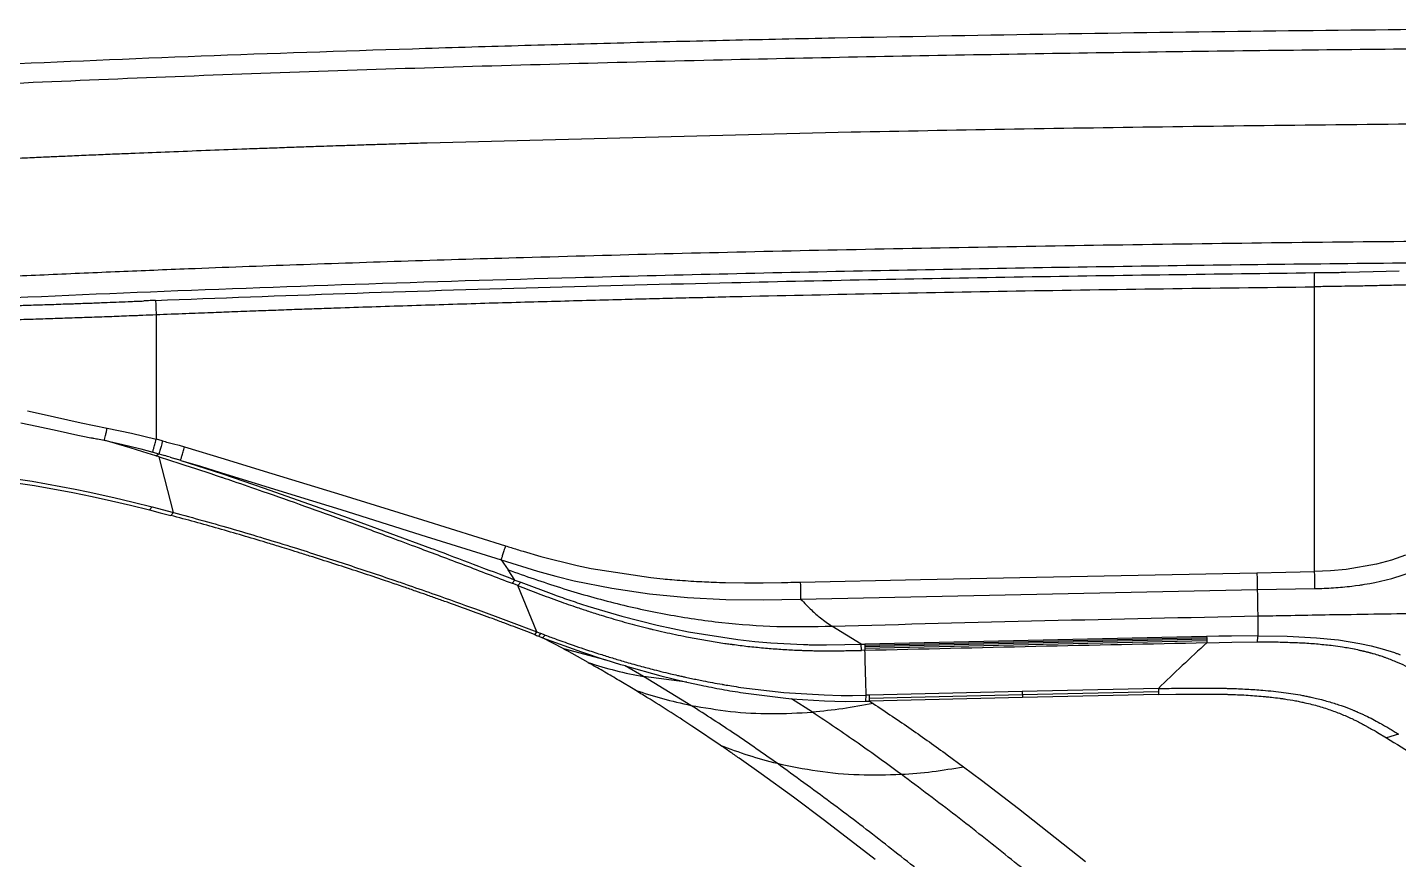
# Model space of a CAD drawing. Extents: x -51 to 27, y -13 to 136.
# Drawn here: x -34.66 to -20.89, y 75.35 to 83.7 of the extents above; entities that cross this region are included whole.
import ezdxf

# ---------------------------------------------------------------- set-up
doc = ezdxf.new("R2010")
doc.units = 0
doc.header["$MEASUREMENT"] = 0
doc.layers.add('GEOMETRY', color=2, linetype='Continuous', lineweight=25)

# ---------------------------------------------------------------- blocks, each defined once
blk = doc.blocks.new('2026 MONTERREY-BLOOM')
at = {"layer": 'GEOMETRY'}
for p, q in [((-18.964, -1.17), (-14.708, -1.062)), ((-10.056, -2.474), (-10.017, -2.474)), ((-9.74, -2.47), (-9.468, -2.464)), ((-9.468, -2.464), (-9.204, -2.457)), ((-10.054, -5.475), (-10.054, -2.616)), ((-21.683, -2.895), (-21.683, -4.146)), ((-23.042, -3.98), (-22.882, -4.015)), ((-22.975, -3.86), (-22.839, -3.891)), ((-22.839, -3.891), (-22.703, -3.922)), ((-22.703, -3.922), (-22.436, -3.98)), ((-22.436, -3.98), (-22.175, -4.034)), ((-22.882, -4.015), (-22.676, -4.06)), ((-22.676, -4.06), (-22.47, -4.104)), ((-22.175, -4.034), (-21.93, -4.086)), ((-21.93, -4.086), (-21.683, -4.146)), ((-21.944, -4.234), (-22.204, -4.157)), ((-22.204, -4.157), (-21.96, -4.213)), ((-21.96, -4.213), (-21.838, -4.243)), ((-21.816, -4.273), (-21.944, -4.234)), ((-21.838, -4.243), (-21.717, -4.275)), ((-21.619, -4.163), (-21.683, -4.146)), ((-21.508, -4.192), (-21.452, -4.207)), ((-21.452, -4.207), (-21.397, -4.223)), ((-21.397, -4.223), (-21.002, -4.342)), ((-21.686, -4.313), (-21.816, -4.273)), ((-21.717, -4.275), (-21.655, -4.293)), ((-21.686, -4.313), (-21.655, -4.293)), ((-21.653, -4.323), (-21.686, -4.313)), ((-21.647, -4.295), (-21.655, -4.293)), ((-21.51, -4.881), (-21.653, -4.323)), ((-21.653, -4.323), (-21.447, -4.389)), ((-21.647, -4.295), (-21.595, -4.31)), ((-21.569, -4.318), (-21.595, -4.31)), ((-21.542, -4.326), (-21.569, -4.318)), ((-21.542, -4.326), (-21.49, -4.342)), ((-21.437, -4.358), (-21.49, -4.342)), ((-21.437, -4.358), (-21.018, -4.494)), ((-21.437, -4.358), (-21.237, -4.418)), ((-21.002, -4.342), (-20.599, -4.465)), ((-23.3, -4.515), (-22.927, -4.567)), ((-21.237, -4.418), (-21.036, -4.48)), ((-21.036, -4.48), (-20.635, -4.603)), ((-21.018, -4.494), (-20.598, -4.637)), ((-20.599, -4.465), (-19.818, -4.704)), ((-23.297, -4.555), (-22.906, -4.61)), ((-22.927, -4.567), (-22.496, -4.646)), ((-22.906, -4.61), (-22.519, -4.68)), ((-22.496, -4.646), (-22.365, -4.673)), ((-22.365, -4.673), (-22.107, -4.731)), ((-20.635, -4.603), (-20.233, -4.728)), ((-20.598, -4.637), (-19.755, -4.934)), ((-22.519, -4.68), (-22.325, -4.72)), ((-22.325, -4.72), (-22.133, -4.763)), ((-22.133, -4.763), (-21.94, -4.809)), ((-22.107, -4.731), (-21.913, -4.777)), ((-21.94, -4.809), (-21.749, -4.856)), ((-21.913, -4.777), (-21.722, -4.825)), ((-20.233, -4.728), (-19.831, -4.853)), ((-19.818, -4.704), (-19.008, -4.956)), ((-21.749, -4.856), (-21.722, -4.825)), ((-21.749, -4.856), (-21.642, -4.884)), ((-21.722, -4.825), (-21.51, -4.881)), ((-21.642, -4.884), (-21.536, -4.912)), ((-21.536, -4.912), (-21.51, -4.881)), ((-19.831, -4.853), (-19.027, -5.104)), ((-19.755, -4.934), (-18.919, -5.242)), ((-19.008, -4.956), (-18.176, -5.216)), ((-19.027, -5.104), (-18.221, -5.358)), ((-18.221, -5.358), (-17.856, -5.471)), ((-18.221, -5.358), (-18.151, -5.457)), ((-18, -5.271), (-17.821, -5.323)), ((-17.821, -5.323), (-17.458, -5.414)), ((-9.283, -5.361), (-9.432, -5.401)), ((-9.141, -5.311), (-9.283, -5.361)), ((-18.082, -5.559), (-18.151, -5.457)), ((-17.856, -5.471), (-17.672, -5.521)), ((-17.458, -5.414), (-17.409, -5.425)), ((-17.409, -5.425), (-17.316, -5.444)), ((-17.316, -5.444), (-16.717, -5.535)), ((-12.846, -5.529), (-10.633, -5.486)), ((-10.633, -5.486), (-10.343, -5.48)), ((-10.343, -5.48), (-10.054, -5.475)), ((-9.895, -5.468), (-10.054, -5.475)), ((-9.737, -5.453), (-9.895, -5.468)), ((-9.432, -5.401), (-9.737, -5.453)), ((-9.28, -5.545), (-9.04, -5.468)), ((-18.111, -5.592), (-18.082, -5.559)), ((-18.053, -5.615), (-18.111, -5.592)), ((-18.082, -5.559), (-18.024, -5.581)), ((-18.024, -5.581), (-18.053, -5.615)), ((-17.863, -6.079), (-18.053, -5.615)), ((-18.024, -5.581), (-17.69, -5.706)), ((-17.672, -5.521), (-17.486, -5.567)), ((-17.486, -5.567), (-17.11, -5.642)), ((-17.11, -5.642), (-16.731, -5.697)), ((-15.967, -5.585), (-15.778, -5.587)), ((-15.778, -5.587), (-15.59, -5.587)), ((-15.59, -5.587), (-15.405, -5.584)), ((-15.217, -5.58), (-14.012, -5.553)), ((-14.012, -5.553), (-12.846, -5.529)), ((-9.681, -5.62), (-9.643, -5.615)), ((-9.643, -5.615), (-9.602, -5.61)), ((-9.553, -5.602), (-9.501, -5.594)), ((-9.501, -5.594), (-9.449, -5.584)), ((-9.449, -5.584), (-9.28, -5.545)), ((-16.731, -5.697), (-16.348, -5.734)), ((-16.348, -5.734), (-15.965, -5.754)), ((-15.965, -5.754), (-15.591, -5.757)), ((-15.591, -5.757), (-15.214, -5.751)), ((-15.214, -5.751), (-10.63, -5.656)), ((-10.63, -5.656), (-10.051, -5.645)), ((-18.478, -5.85), (-18.146, -5.972)), ((-17.349, -5.822), (-17.01, -5.923)), ((-18.146, -5.972), (-17.863, -6.079)), ((-17.01, -5.923), (-16.655, -6.013)), ((-16.655, -6.013), (-16.34, -6.079)), ((-14.606, -6.204), (-14.9, -6.022)), ((-10.625, -5.92), (-10.625, -6.119)), ((-17.863, -6.079), (-17.822, -6.095)), ((-17.843, -6.123), (-17.822, -6.095)), ((-17.843, -6.123), (-17.804, -6.138)), ((-17.779, -6.112), (-17.822, -6.095)), ((-17.779, -6.112), (-17.804, -6.138)), ((-17.592, -6.251), (-17.804, -6.138)), ((-17.804, -6.138), (-17.413, -6.281)), ((-16.34, -6.079), (-15.844, -6.157)), ((-15.844, -6.157), (-15.675, -6.175)), ((-15.675, -6.175), (-15.512, -6.19)), ((-15.512, -6.19), (-15.185, -6.207)), ((-11.138, -6.126), (-14.57, -6.203)), ((-11.137, -6.139), (-14.569, -6.215)), ((-11.137, -6.153), (-14.569, -6.23)), ((-11.137, -6.169), (-14.569, -6.246)), ((-11.017, -6.124), (-11.138, -6.127)), ((-11.138, -6.126), (-11.137, -6.139)), ((-11.137, -6.139), (-11.137, -6.153)), ((-11.137, -6.153), (-11.137, -6.169)), ((-11.137, -6.169), (-11.136, -6.187)), ((-11.136, -6.188), (-11.013, -6.185)), ((-10.888, -6.122), (-11.017, -6.124)), ((-11.013, -6.185), (-10.885, -6.183)), ((-10.625, -6.119), (-10.888, -6.122)), ((-10.885, -6.183), (-10.632, -6.18)), ((-10.625, -6.119), (-10.329, -6.123)), ((-10.329, -6.123), (-10.037, -6.138)), ((-10.037, -6.138), (-9.853, -6.156)), ((-9.853, -6.156), (-9.813, -6.161)), ((-9.813, -6.161), (-9.601, -6.195)), ((-17.593, -6.251), (-17.562, -6.268)), ((-17.175, -6.36), (-17.592, -6.251)), ((-17.346, -6.388), (-17.562, -6.268)), ((-17.413, -6.281), (-17.175, -6.36)), ((-14.955, -6.21), (-14.771, -6.208)), ((-14.771, -6.208), (-14.606, -6.204)), ((-14.606, -6.204), (-14.57, -6.203)), ((-14.604, -6.265), (-14.606, -6.204)), ((-14.568, -6.264), (-14.604, -6.265)), ((-14.57, -6.203), (-14.569, -6.215)), ((-14.569, -6.215), (-14.569, -6.23)), ((-14.569, -6.23), (-14.569, -6.246)), ((-14.569, -6.246), (-14.568, -6.264)), ((-9.601, -6.195), (-9.485, -6.22)), ((-9.485, -6.22), (-9.376, -6.249)), ((-9.376, -6.249), (-9.254, -6.287)), ((-17.346, -6.388), (-17.329, -6.398)), ((-17.018, -6.409), (-17.175, -6.361)), ((-16.976, -6.422), (-17.018, -6.409)), ((-16.976, -6.422), (-16.618, -6.521)), ((-16.79, -6.529), (-16.976, -6.422)), ((-16.878, -6.663), (-17.036, -6.568)), ((-16.315, -6.817), (-16.79, -6.529)), ((-16.355, -6.585), (-16.79, -6.529)), ((-16.618, -6.521), (-16.355, -6.585)), ((-16.355, -6.585), (-16.213, -6.615)), ((-15.814, -6.637), (-15.383, -6.688)), ((-15.792, -6.692), (-15.39, -6.743)), ((-15.39, -6.743), (-15.306, -6.751)), ((-15.383, -6.688), (-14.979, -6.713)), ((-14.979, -6.713), (-14.808, -6.717)), ((-14.808, -6.717), (-14.692, -6.717)), ((-14.692, -6.717), (-14.555, -6.715)), ((-14.559, -6.776), (-14.555, -6.715)), ((-14.523, -6.714), (-14.555, -6.715)), ((-12.989, -6.678), (-14.523, -6.714)), ((-14.522, -6.747), (-14.523, -6.714)), ((-12.988, -6.712), (-14.522, -6.748)), ((-12.988, -6.739), (-14.521, -6.775)), ((-11.623, -6.648), (-12.989, -6.678)), ((-12.989, -6.678), (-12.989, -6.699)), ((-12.989, -6.699), (-12.988, -6.712)), ((-11.622, -6.682), (-12.988, -6.712)), ((-11.622, -6.709), (-12.988, -6.739)), ((-12.988, -6.712), (-12.988, -6.739)), ((-11.622, -6.709), (-11.448, -6.706)), ((-15.096, -6.886), (-15.306, -6.751)), ((-15.306, -6.751), (-14.974, -6.772)), ((-14.974, -6.772), (-14.767, -6.777)), ((-14.767, -6.777), (-14.559, -6.776)), ((-14.559, -6.776), (-14.553, -6.776)), ((-14.553, -6.776), (-14.521, -6.775)), ((-14.521, -6.775), (-14.522, -6.747)), ((-14.521, -6.775), (-14.486, -6.798)), ((-16.02, -7.217), (-16.278, -7.044)), ((-9.424, -7.088), (-9.332, -7.144)), ((-9.211, -7.105), (-9.332, -7.144)), ((-15.61, -7.504), (-15.831, -7.348)), ((-13.742, -7.314), (-13.579, -7.433)), ((-15.285, -7.74), (-15.61, -7.504)), ((-13.579, -7.433), (-13.398, -7.568)), ((-13.398, -7.568), (-13.028, -7.851)), ((-14.975, -7.972), (-15.285, -7.74)), ((-14.464, -8.366), (-14.975, -7.972)), ((-13.028, -7.851), (-12.355, -8.385))]:
    blk.add_line(p, q, dxfattribs=at)
for points, knots in [([(-15.929, -0.14), (-15.752, -0.136), (-15.399, -0.128), (-15.046, -0.121), (-14.869, -0.117)], [0, 0, 0, 0, 0.500016, 1, 1, 1, 1]), ([(-14.869, -0.117), (-14.173, -0.104), (-12.781, -0.077), (-11.389, -0.058), (-10.693, -0.049)], [0, 0, 0, 0, 0.500006, 1, 1, 1, 1]), ([(-10.693, -0.049), (-10.026, -0.042), (-8.691, -0.026), (-7.356, -0.018), (-6.689, -0.013)], [0, 0, 0, 0, 0.499932, 1, 1, 1, 1]), ([(-25.244, -0.679), (-24.752, -0.653), (-23.756, -0.6), (-22.251, -0.534), (-20.723, -0.474), (-19.182, -0.422), (-17.636, -0.377), (-16.122, -0.339), (-14.647, -0.307), (-13.22, -0.281), (-11.817, -0.259), (-10.445, -0.241), (-9.233, -0.228), (-8.178, -0.219), (-7.278, -0.212), (-6.406, -0.207), (-5.565, -0.203), (-4.757, -0.2), (-3.985, -0.198), (-3.27, -0.196), (-2.613, -0.195), (-2.012, -0.195), (-1.451, -0.195), (-0.929, -0.195), (-0.45, -0.195), (-0.145, -0.195), (0, -0.195)], [0, 0, 0, 0, 0.058612, 0.118404, 0.179052, 0.240227, 0.301598, 0.362835, 0.420154, 0.476783, 0.532447, 0.586869, 0.639771, 0.676475, 0.71216, 0.746728, 0.780075, 0.812102, 0.842706, 0.871788, 0.897022, 0.920814, 0.943085, 0.963759, 0.982756, 1, 1, 1, 1]), ([(-23.332, -0.387), (-22.632, -0.356), (-21.225, -0.295), (-19.818, -0.249), (-19.111, -0.226)], [0, 0, 0, 0, 0.497582, 1, 1, 1, 1]), ([(-19.111, -0.226), (-18.757, -0.215), (-18.05, -0.193), (-17.343, -0.175), (-16.99, -0.166)], [0, 0, 0, 0, 0.500038, 1, 1, 1, 1]), ([(-16.99, -0.166), (-16.813, -0.161), (-16.459, -0.152), (-16.106, -0.144), (-15.929, -0.14)], [0, 0, 0, 0, 0.500019, 1, 1, 1, 1]), ([(-14.708, -1.062), (-14.195, -1.052), (-13.152, -1.032), (-11.565, -1.008), (-9.931, -0.988), (-8.25, -0.972), (-7.114, -0.964), (-6.539, -0.961)], [0, 0, 0, 0, 0.188637, 0.382954, 0.582952, 0.788634, 1, 1, 1, 1]), ([(-23.201, -1.33), (-23.125, -1.327), (-22.989, -1.321), (-22.803, -1.312), (-22.631, -1.305), (-22.455, -1.297), (-22.265, -1.289), (-22.077, -1.281), (-21.839, -1.272), (-21.543, -1.26), (-21.187, -1.246), (-20.876, -1.234), (-20.621, -1.225), (-20.421, -1.218), (-20.225, -1.211), (-20.015, -1.204), (-19.814, -1.197), (-19.618, -1.191), (-19.477, -1.186), (-19.362, -1.183), (-19.262, -1.179), (-19.127, -1.175), (-19.023, -1.172), (-18.964, -1.17)], [0, 0, 0, 0, 0.053401, 0.096519, 0.131649, 0.175317, 0.221393, 0.265946, 0.308793, 0.389572, 0.475822, 0.560908, 0.609448, 0.656647, 0.702506, 0.748394, 0.80497, 0.844996, 0.887383, 0.904337, 0.926523, 0.958411, 1, 1, 1, 1]), ([(-17.997, -2.321), (-17.526, -2.308), (-16.569, -2.282), (-15.112, -2.249), (-13.611, -2.219), (-12.064, -2.194), (-10.472, -2.172), (-8.836, -2.155), (-7.73, -2.147), (-7.169, -2.142)], [0, 0, 0, 0, 0.130457, 0.265044, 0.403764, 0.546619, 0.693609, 0.844735, 1, 1, 1, 1]), ([(-36.643, -38.985), (-36.643, -38.748), (-36.643, -38.251), (-36.643, -37.496), (-36.643, -36.717), (-36.642, -35.938), (-36.641, -35.155), (-36.639, -34.37), (-36.634, -33.124), (-36.625, -31.427), (-36.601, -28.728), (-36.556, -25.487), (-36.48, -22.003), (-36.384, -18.826), (-36.269, -15.952), (-36.147, -13.557), (-36.022, -11.643), (-35.908, -10.209), (-35.804, -9.111), (-35.717, -8.347), (-35.671, -7.917), (-35.598, -7.493), (-35.491, -7.08), (-35.34, -6.644), (-35.136, -6.19), (-34.87, -5.728), (-34.56, -5.294), (-34.209, -4.894), (-33.819, -4.53), (-33.396, -4.207), (-32.942, -3.927), (-32.492, -3.708), (-32.054, -3.541), (-31.634, -3.42), (-31.199, -3.331), (-30.75, -3.28), (-30.3, -3.229), (-29.656, -3.161), (-28.817, -3.082), (-27.505, -2.975), (-25.921, -2.869), (-23.953, -2.762), (-21.876, -2.668), (-19.679, -2.587), (-17.251, -2.514), (-14.59, -2.452), (-11.706, -2.403), (-8.819, -2.37), (-5.936, -2.35), (-3.055, -2.342), (-0.598, -2.339), (1.446, -2.34), (3.092, -2.342), (4.754, -2.346), (6.416, -2.353), (8.055, -2.365), (10.408, -2.386), (13.481, -2.429), (16.974, -2.505), (20.148, -2.601), (23.011, -2.715), (25.395, -2.836), (27.307, -2.961), (28.741, -3.074), (29.84, -3.178), (30.606, -3.264), (31.038, -3.31), (31.463, -3.38), (31.877, -3.486), (32.314, -3.634), (32.769, -3.836), (33.232, -4.099), (33.668, -4.406), (34.07, -4.756), (34.436, -5.143), (34.762, -5.565), (35.044, -6.017), (35.279, -6.492), (35.464, -6.985), (35.602, -7.491), (35.683, -8.01), (35.739, -8.534), (35.815, -9.23), (35.897, -10.097), (36.005, -11.408), (36.112, -12.993), (36.24, -15.339), (36.362, -18.173), (36.465, -21.457), (36.54, -24.706), (36.591, -27.93), (36.621, -30.803), (36.636, -33.323), (36.641, -34.922), (36.642, -35.963), (36.643, -36.444), (36.643, -36.924), (36.643, -37.402), (36.643, -37.896), (36.643, -38.424), (36.643, -38.792), (36.643, -38.985)], [0, 0, 0, 0, 0.005138, 0.010771, 0.016381, 0.022015, 0.027673, 0.03335, 0.039042, 0.054682, 0.070145, 0.097582, 0.124946, 0.145709, 0.16651, 0.187309, 0.197707, 0.208103, 0.218498, 0.221609, 0.224784, 0.227857, 0.230942, 0.234019, 0.237865, 0.24171, 0.245555, 0.249401, 0.253246, 0.257092, 0.260938, 0.264783, 0.267936, 0.271088, 0.274241, 0.277546, 0.280882, 0.284062, 0.291597, 0.299143, 0.312612, 0.326021, 0.341866, 0.357701, 0.373696, 0.394533, 0.415407, 0.436247, 0.457116, 0.477921, 0.498728, 0.51038, 0.52225, 0.534405, 0.54642, 0.558287, 0.569942, 0.597446, 0.624936, 0.645697, 0.666299, 0.687058, 0.697455, 0.707849, 0.718242, 0.721382, 0.724571, 0.72765, 0.730727, 0.733804, 0.737651, 0.741498, 0.745344, 0.74919, 0.753036, 0.756881, 0.760725, 0.76457, 0.768352, 0.772136, 0.775907, 0.779727, 0.783559, 0.79109, 0.798621, 0.812071, 0.825537, 0.849567, 0.873561, 0.896782, 0.920041, 0.943476, 0.95907, 0.97468, 0.978164, 0.981639, 0.985104, 0.988563, 0.992016, 0.995816, 1, 1, 1, 1]), ([(-25.584, -2.636), (-25.356, -2.623), (-24.889, -2.596), (-24.181, -2.559), (-23.469, -2.524), (-22.758, -2.492), (-22.058, -2.462), (-21.228, -2.428), (-20.262, -2.392), (-19.141, -2.355), (-18.382, -2.332), (-17.997, -2.321)], [0, 0, 0, 0, 0.09032, 0.184596, 0.279971, 0.371928, 0.465811, 0.556999, 0.700051, 0.847718, 1, 1, 1, 1]), ([(-21.689, -2.753), (-21.055, -2.729), (-19.775, -2.68), (-17.847, -2.621), (-15.578, -2.564), (-12.98, -2.512), (-11.031, -2.487), (-10.056, -2.474)], [0, 0, 0, 0, 0.163678, 0.330149, 0.497302, 0.74864, 1, 1, 1, 1]), ([(-10.054, -2.616), (-10.054, -2.598), (-10.055, -2.562), (-10.055, -2.516), (-10.055, -2.483), (-10.056, -2.477), (-10.056, -2.474)], [0, 0, 0, 0, 0.25, 0.5, 0.75, 1, 1, 1, 1]), ([(-10.017, -2.474), (-9.994, -2.474), (-9.954, -2.473), (-9.909, -2.473), (-9.886, -2.472), (-9.878, -2.472), (-9.876, -2.472), (-9.869, -2.472), (-9.847, -2.472), (-9.803, -2.471), (-9.763, -2.47), (-9.74, -2.47)], [0, 0, 0, 0, 0.249997, 0.428032, 0.491953, 0.5, 0.507348, 0.521526, 0.57037, 0.750003, 1, 1, 1, 1]), ([(-8.883, -2.59), (-8.92, -2.591), (-8.987, -2.593), (-9.08, -2.596), (-9.168, -2.599), (-9.257, -2.601), (-9.354, -2.603), (-9.472, -2.606), (-9.604, -2.609), (-9.75, -2.611), (-9.898, -2.614), (-9.999, -2.615), (-10.054, -2.616)], [0, 0, 0, 0, 0.101827, 0.185212, 0.250154, 0.334094, 0.417421, 0.500136, 0.635101, 0.750069, 0.864552, 1, 1, 1, 1]), ([(-21.683, -2.895), (-21.584, -2.891), (-21.401, -2.884), (-21.147, -2.874), (-20.913, -2.865), (-20.695, -2.857), (-20.477, -2.849), (-20.274, -2.841), (-20.072, -2.834), (-19.703, -2.822), (-19.155, -2.804), (-18.435, -2.781), (-17.717, -2.761), (-17.151, -2.746), (-16.736, -2.735), (-16.464, -2.728), (-16.183, -2.722), (-15.99, -2.717), (-15.887, -2.714)], [0, 0, 0, 0, 0.051588, 0.094856, 0.131116, 0.17279, 0.207563, 0.244124, 0.27816, 0.311859, 0.435066, 0.561642, 0.684963, 0.806163, 0.85467, 0.89974, 0.946901, 1, 1, 1, 1]), ([(-15.887, -2.714), (-15.421, -2.704), (-14.476, -2.683), (-13.038, -2.657), (-11.559, -2.634), (-10.56, -2.622), (-10.054, -2.616)], [0, 0, 0, 0, 0.239613, 0.486149, 0.73961, 1, 1, 1, 1]), ([(-23.068, -2.803), (-23.046, -2.803), (-23.003, -2.801), (-22.96, -2.8), (-22.939, -2.799)], [0, 0, 0, 0, 0.5001311, 1, 1, 1, 1]), ([(-22.57, -2.787), (-22.554, -2.787), (-22.523, -2.786), (-22.492, -2.785), (-22.477, -2.784)], [0, 0, 0, 0, 0.500062, 1, 1, 1, 1]), ([(-22.175, -2.773), (-22.135, -2.771), (-22.055, -2.768), (-21.975, -2.765), (-21.935, -2.763)], [0, 0, 0, 0, 0.5, 1, 1, 1, 1]), ([(-21.935, -2.763), (-21.914, -2.762), (-21.871, -2.761), (-21.828, -2.759), (-21.807, -2.758)], [0, 0, 0, 0, 0.500001, 1, 1, 1, 1]), ([(-21.743, -2.755), (-21.754, -2.756), (-21.775, -2.757), (-21.796, -2.758), (-21.807, -2.758)], [0, 0, 0, 0, 0.500482, 1, 1, 1, 1]), ([(-21.689, -2.753), (-21.698, -2.754), (-21.716, -2.754), (-21.734, -2.755), (-21.743, -2.755)], [0, 0, 0, 0, 0.483923, 1, 1, 1, 1]), ([(-21.689, -2.753), (-21.689, -2.756), (-21.689, -2.762), (-21.687, -2.795), (-21.686, -2.841), (-21.684, -2.877), (-21.683, -2.895)], [0, 0, 0, 0, 0.250008, 0.499999, 0.750009, 1, 1, 1, 1]), ([(-23.061, -2.944), (-23.029, -2.943), (-22.965, -2.941), (-22.9, -2.939), (-22.868, -2.938)], [0, 0, 0, 0, 0.499795, 1, 1, 1, 1]), ([(-22.868, -2.938), (-22.803, -2.936), (-22.673, -2.932), (-22.542, -2.927), (-22.476, -2.925)], [0, 0, 0, 0, 0.50003, 1, 1, 1, 1]), ([(-22.476, -2.925), (-22.41, -2.923), (-22.278, -2.918), (-22.145, -2.913), (-22.079, -2.911)], [0, 0, 0, 0, 0.50025, 1, 1, 1, 1]), ([(-22.079, -2.911), (-22.013, -2.908), (-21.939, -2.905), (-21.852, -2.902), (-21.787, -2.899), (-21.728, -2.897), (-21.683, -2.895)], [0, 0, 0, 0, 0.499999, 0.556782, 0.659897, 1, 1, 1, 1]), ([(-22.47, -4.104), (-22.426, -4.113), (-22.382, -4.122), (-22.337, -4.131), (-22.335, -4.131), (-22.33, -4.132), (-22.308, -4.136), (-22.265, -4.145), (-22.226, -4.152), (-22.204, -4.157)], [0, 0, 0, 0, 0.499994, 0.500483, 0.504797, 0.51719, 0.564701, 0.749998, 1, 1, 1, 1]), ([(-22.204, -4.157), (-22.202, -4.151), (-22.198, -4.139), (-22.191, -4.109), (-22.183, -4.073), (-22.178, -4.047), (-22.175, -4.034)], [0, 0, 0, 0, 0.250001, 0.499999, 0.750005, 1, 1, 1, 1]), ([(-21.717, -4.275), (-21.717, -4.272), (-21.715, -4.266), (-21.708, -4.24), (-21.7, -4.207), (-21.691, -4.174), (-21.686, -4.156), (-21.683, -4.146)], [0, 0, 0, 0, 0.196076, 0.427918, 0.695383, 0.843196, 1, 1, 1, 1]), ([(-21.619, -4.163), (-21.622, -4.173), (-21.627, -4.192), (-21.636, -4.226), (-21.645, -4.259), (-21.652, -4.284), (-21.654, -4.29), (-21.655, -4.293)], [0, 0, 0, 0, 0.1562619, 0.3036912, 0.5708186, 0.8029703, 1, 1, 1, 1]), ([(-21.619, -4.163), (-21.601, -4.168), (-21.564, -4.178), (-21.526, -4.188), (-21.508, -4.192)], [0, 0, 0, 0, 0.4999997, 1, 1, 1, 1]), ([(-21.437, -4.358), (-21.437, -4.355), (-21.435, -4.349), (-21.425, -4.317), (-21.412, -4.274), (-21.402, -4.24), (-21.397, -4.223)], [0, 0, 0, 0, 0.250439, 0.500512, 0.750312, 1, 1, 1, 1]), ([(-21.447, -4.389), (-21.307, -4.434), (-21.164, -4.481), (-20.986, -4.541), (-20.847, -4.588), (-20.434, -4.73), (-20.056, -4.866), (-19.779, -4.966)], [0, 0, 0, 0, 0.2500028, 0.2573836, 0.320461, 0.5000072, 1, 1, 1, 1]), ([(-21.056, -5.043), (-21.136, -5.021), (-21.295, -4.976), (-21.456, -4.933), (-21.536, -4.912)], [0, 0, 0, 0, 0.500153, 1, 1, 1, 1]), ([(-21.51, -4.881), (-21.307, -4.936), (-20.901, -5.048), (-20.498, -5.172), (-20.297, -5.234)], [0, 0, 0, 0, 0.500183, 1, 1, 1, 1]), ([(-20.581, -5.183), (-20.66, -5.159), (-20.818, -5.112), (-20.976, -5.066), (-21.056, -5.043)], [0, 0, 0, 0, 0.4980328, 1, 1, 1, 1]), ([(-19.779, -4.966), (-19.705, -4.992), (-19.554, -5.048), (-19.312, -5.137), (-19.069, -5.228), (-18.824, -5.32), (-18.589, -5.409), (-18.35, -5.5), (-18.191, -5.562), (-18.111, -5.592)], [0, 0, 0, 0, 0.132113, 0.272444, 0.434354, 0.570476, 0.713718, 0.857146, 1, 1, 1, 1]), ([(-20.347, -5.254), (-20.378, -5.245), (-20.456, -5.221), (-20.534, -5.197), (-20.581, -5.183)], [0, 0, 0, 0, 0.3959989, 1, 1, 1, 1]), ([(-18.176, -5.216), (-18.182, -5.232), (-18.192, -5.266), (-18.206, -5.309), (-18.217, -5.344), (-18.22, -5.354), (-18.221, -5.358)], [0, 0, 0, 0, 0.249996, 0.499999, 0.750001, 1, 1, 1, 1]), ([(-18.176, -5.216), (-18.138, -5.228), (-18.079, -5.246), (-18.02, -5.265), (-18, -5.271)], [0, 0, 0, 0, 0.659462, 1, 1, 1, 1]), ([(-20.112, -5.328), (-20.153, -5.315), (-20.231, -5.29), (-20.31, -5.266), (-20.347, -5.254)], [0, 0, 0, 0, 0.5302858, 1, 1, 1, 1]), ([(-20.297, -5.234), (-20.126, -5.288), (-19.789, -5.395), (-19.453, -5.508), (-19.287, -5.564)], [0, 0, 0, 0, 0.505985, 1, 1, 1, 1]), ([(-19.647, -5.478), (-19.724, -5.453), (-19.879, -5.402), (-20.034, -5.353), (-20.112, -5.328)], [0, 0, 0, 0, 0.5, 1, 1, 1, 1]), ([(-18.919, -5.242), (-18.911, -5.245), (-18.772, -5.297), (-18.493, -5.402), (-18.221, -5.505), (-18.082, -5.559)], [0, 0, 0, 0, 0.028239, 0.5, 1, 1, 1, 1]), ([(-19.195, -5.63), (-19.243, -5.614), (-19.318, -5.588), (-19.469, -5.537), (-19.572, -5.503), (-19.647, -5.478)], [0, 0, 0, 0, 0.317169, 0.5, 1, 1, 1, 1]), ([(-18.151, -5.457), (-17.976, -5.518), (-17.626, -5.641), (-17.092, -5.793), (-16.551, -5.911), (-16.005, -5.992), (-15.453, -6.033), (-15.084, -6.025), (-14.9, -6.022)], [0, 0, 0, 0, 0.1677996, 0.3354532, 0.501232, 0.6679432, 0.8339295, 1, 1, 1, 1]), ([(-19.287, -5.564), (-19.24, -5.58), (-19.104, -5.627), (-18.834, -5.721), (-18.612, -5.801), (-18.478, -5.85)], [0, 0, 0, 0, 0.176881, 0.500002, 1, 1, 1, 1]), ([(-18.97, -5.708), (-19.006, -5.696), (-19.081, -5.67), (-19.156, -5.644), (-19.195, -5.63)], [0, 0, 0, 0, 0.472686, 1, 1, 1, 1]), ([(-18.053, -5.615), (-18.019, -5.628), (-17.951, -5.654), (-17.882, -5.681), (-17.847, -5.694)], [0, 0, 0, 0, 0.491127, 1, 1, 1, 1]), ([(-16.717, -5.535), (-16.676, -5.539), (-16.606, -5.547), (-16.5, -5.556), (-16.397, -5.564), (-16.288, -5.571), (-16.185, -5.577), (-16.078, -5.581), (-16.007, -5.583), (-15.967, -5.585)], [0, 0, 0, 0, 0.1632272, 0.2833139, 0.4245702, 0.5745472, 0.7161582, 0.8385951, 1, 1, 1, 1]), ([(-15.405, -5.584), (-15.397, -5.584), (-15.377, -5.583), (-15.314, -5.582), (-15.259, -5.581), (-15.217, -5.58)], [0, 0, 0, 0, 0.123869, 0.331826, 1, 1, 1, 1]), ([(-15.217, -5.58), (-15.217, -5.596), (-15.216, -5.63), (-15.215, -5.677), (-15.214, -5.719), (-15.214, -5.74), (-15.214, -5.751)], [0, 0, 0, 0, 0.2500022, 0.4999996, 0.7500025, 1, 1, 1, 1]), ([(-10.051, -5.645), (-9.989, -5.643), (-9.865, -5.64), (-9.742, -5.627), (-9.681, -5.62)], [0, 0, 0, 0, 0.500409, 1, 1, 1, 1]), ([(-9.602, -5.61), (-9.594, -5.608), (-9.578, -5.606), (-9.561, -5.604), (-9.553, -5.602)], [0, 0, 0, 0, 0.499999, 1, 1, 1, 1]), ([(-18.745, -5.788), (-18.783, -5.775), (-18.858, -5.748), (-18.933, -5.722), (-18.97, -5.708)], [0, 0, 0, 0, 0.499397, 1, 1, 1, 1]), ([(-17.847, -5.694), (-17.812, -5.707), (-17.743, -5.733), (-17.674, -5.758), (-17.639, -5.771)], [0, 0, 0, 0, 0.499503, 1, 1, 1, 1]), ([(-17.69, -5.706), (-17.633, -5.726), (-17.52, -5.766), (-17.406, -5.803), (-17.349, -5.822)], [0, 0, 0, 0, 0.498821, 1, 1, 1, 1]), ([(-17.639, -5.771), (-17.609, -5.782), (-17.548, -5.804), (-17.486, -5.824), (-17.456, -5.835)], [0, 0, 0, 0, 0.499546, 1, 1, 1, 1]), ([(-15.214, -5.751), (-15.195, -5.77), (-15.159, -5.809), (-15.123, -5.843), (-15.105, -5.86)], [0, 0, 0, 0, 0.49958, 1, 1, 1, 1]), ([(-10.63, -5.656), (-10.629, -5.708), (-10.627, -5.813), (-10.626, -5.884), (-10.625, -5.92)], [0, 0, 0, 0, 0.497865, 1, 1, 1, 1]), ([(-18.306, -5.947), (-18.379, -5.921), (-18.525, -5.867), (-18.671, -5.814), (-18.745, -5.788)], [0, 0, 0, 0, 0.4952494, 1, 1, 1, 1]), ([(-17.456, -5.835), (-17.437, -5.841), (-17.399, -5.854), (-17.362, -5.866), (-17.343, -5.872)], [0, 0, 0, 0, 0.515283, 1, 1, 1, 1]), ([(-17.343, -5.872), (-17.322, -5.879), (-17.28, -5.893), (-17.238, -5.906), (-17.217, -5.912)], [0, 0, 0, 0, 0.500019, 1, 1, 1, 1]), ([(-17.217, -5.912), (-17.148, -5.933), (-17.011, -5.975), (-16.871, -6.011), (-16.802, -6.029)], [0, 0, 0, 0, 0.501742, 1, 1, 1, 1]), ([(-15.105, -5.86), (-15.09, -5.874), (-15.06, -5.902), (-15.03, -5.927), (-15.015, -5.939)], [0, 0, 0, 0, 0.500067, 1, 1, 1, 1]), ([(-10.625, -5.92), (-10.605, -5.92), (-10.564, -5.919), (-10.483, -5.918), (-10.421, -5.916), (-10.381, -5.916)], [0, 0, 0, 0, 0.25, 0.5, 1, 1, 1, 1]), ([(-10.381, -5.916), (-10.265, -5.914), (-10.035, -5.909), (-9.804, -5.905), (-9.689, -5.904)], [0, 0, 0, 0, 0.500079, 1, 1, 1, 1]), ([(-9.689, -5.904), (-9.535, -5.901), (-9.228, -5.896), (-8.921, -5.892), (-8.767, -5.89)], [0, 0, 0, 0, 0.500046, 1, 1, 1, 1]), ([(-18.094, -6.027), (-18.126, -6.015), (-18.197, -5.988), (-18.268, -5.962), (-18.306, -5.947)], [0, 0, 0, 0, 0.460864, 1, 1, 1, 1]), ([(-17.885, -6.107), (-17.919, -6.093), (-17.989, -6.067), (-18.059, -6.04), (-18.094, -6.027)], [0, 0, 0, 0, 0.497545, 1, 1, 1, 1]), ([(-16.802, -6.029), (-16.784, -6.034), (-16.752, -6.042), (-16.717, -6.05), (-16.699, -6.055), (-16.694, -6.056), (-16.693, -6.056), (-16.655, -6.065), (-16.545, -6.091), (-16.434, -6.113), (-16.359, -6.129)], [0, 0, 0, 0, 0.125001, 0.216364, 0.240401, 0.247006, 0.248955, 0.250002, 0.500004, 1, 1, 1, 1]), ([(-15.015, -5.939), (-14.995, -5.954), (-14.957, -5.984), (-14.919, -6.009), (-14.9, -6.022)], [0, 0, 0, 0, 0.500658, 1, 1, 1, 1]), ([(-14.9, -6.022), (-14.188, -6.003), (-12.763, -5.964), (-11.338, -5.935), (-10.625, -5.92)], [0, 0, 0, 0, 0.5, 1, 1, 1, 1]), ([(-17.885, -6.107), (-17.882, -6.105), (-17.877, -6.101), (-17.868, -6.086), (-17.863, -6.079)], [0, 0, 0, 0, 0.5, 1, 1, 1, 1]), ([(-17.885, -6.107), (-17.878, -6.109), (-17.864, -6.115), (-17.85, -6.12), (-17.843, -6.123)], [0, 0, 0, 0, 0.50017, 1, 1, 1, 1]), ([(-17.779, -6.112), (-17.74, -6.126), (-17.646, -6.161), (-17.516, -6.207), (-17.377, -6.255), (-17.25, -6.296), (-17.119, -6.337), (-17.037, -6.362), (-16.996, -6.374)], [0, 0, 0, 0, 0.153443, 0.36273, 0.5, 0.689301, 0.844449, 1, 1, 1, 1]), ([(-16.359, -6.129), (-16.308, -6.138), (-16.206, -6.158), (-16.104, -6.175), (-16.052, -6.183)], [0, 0, 0, 0, 0.500575, 1, 1, 1, 1]), ([(-16.052, -6.183), (-16.027, -6.187), (-15.983, -6.194), (-15.933, -6.201), (-15.908, -6.204), (-15.901, -6.205), (-15.847, -6.212), (-15.795, -6.219), (-15.743, -6.225)], [0, 0, 0, 0, 0.250001, 0.428485, 0.477605, 0.492143, 0.500003, 1, 1, 1, 1]), ([(-14.568, -6.264), (-13.996, -6.25), (-12.852, -6.223), (-11.708, -6.199), (-11.136, -6.187)], [0, 0, 0, 0, 0.5, 1, 1, 1, 1]), ([(-11.136, -6.188), (-11.219, -6.264), (-11.383, -6.417), (-11.543, -6.571), (-11.623, -6.648)], [0, 0, 0, 0, 0.501074, 1, 1, 1, 1]), ([(-10.625, -6.119), (-10.626, -6.128), (-10.629, -6.145), (-10.631, -6.168), (-10.632, -6.18)], [0, 0, 0, 0, 0.5, 1, 1, 1, 1]), ([(-10.632, -6.18), (-10.619, -6.18), (-10.598, -6.18), (-10.572, -6.18), (-10.533, -6.18), (-10.503, -6.18), (-10.477, -6.181)], [0, 0, 0, 0, 0.250008, 0.407888, 0.500005, 1, 1, 1, 1]), ([(-10.477, -6.181), (-10.451, -6.181), (-10.425, -6.181), (-10.386, -6.182), (-10.36, -6.183), (-10.335, -6.183), (-10.322, -6.184)], [0, 0, 0, 0, 0.499998, 0.514482, 0.749998, 1, 1, 1, 1]), ([(-10.322, -6.184), (-10.271, -6.186), (-10.168, -6.189), (-10.068, -6.197), (-10.018, -6.201)], [0, 0, 0, 0, 0.499029, 1, 1, 1, 1]), ([(-15.743, -6.225), (-15.691, -6.23), (-15.587, -6.241), (-15.483, -6.249), (-15.431, -6.253)], [0, 0, 0, 0, 0.500528, 1, 1, 1, 1]), ([(-15.431, -6.253), (-15.405, -6.255), (-15.353, -6.258), (-15.301, -6.261), (-15.275, -6.262)], [0, 0, 0, 0, 0.500216, 1, 1, 1, 1]), ([(-15.275, -6.262), (-15.262, -6.263), (-15.236, -6.264), (-15.21, -6.265), (-15.196, -6.265)], [0, 0, 0, 0, 0.500104, 1, 1, 1, 1]), ([(-15.196, -6.265), (-15.183, -6.266), (-15.157, -6.267), (-15.131, -6.267), (-15.118, -6.267)], [0, 0, 0, 0, 0.500166, 1, 1, 1, 1]), ([(-15.185, -6.207), (-15.166, -6.207), (-15.133, -6.208), (-15.097, -6.209), (-15.078, -6.209), (-15.072, -6.209), (-15.064, -6.209), (-15.044, -6.209), (-15.005, -6.21), (-14.974, -6.21), (-14.955, -6.21)], [0, 0, 0, 0, 0.2499997, 0.4264358, 0.4760599, 0.491239, 0.5, 0.5906556, 0.7500003, 1, 1, 1, 1]), ([(-15.118, -6.267), (-15.102, -6.268), (-15.071, -6.269), (-15.04, -6.269), (-15.024, -6.269)], [0, 0, 0, 0, 0.500307, 1, 1, 1, 1]), ([(-15.024, -6.269), (-15.012, -6.269), (-14.987, -6.27), (-14.962, -6.27), (-14.949, -6.27)], [0, 0, 0, 0, 0.500332, 1, 1, 1, 1]), ([(-14.949, -6.27), (-14.933, -6.27), (-14.901, -6.27), (-14.87, -6.269), (-14.854, -6.269)], [0, 0, 0, 0, 0.500493, 1, 1, 1, 1]), ([(-14.854, -6.269), (-14.833, -6.269), (-14.791, -6.269), (-14.75, -6.268), (-14.729, -6.268)], [0, 0, 0, 0, 0.5006012, 1, 1, 1, 1]), ([(-14.729, -6.268), (-14.708, -6.267), (-14.667, -6.266), (-14.625, -6.265), (-14.604, -6.265)], [0, 0, 0, 0, 0.50021, 1, 1, 1, 1]), ([(-10.018, -6.201), (-9.968, -6.206), (-9.884, -6.214), (-9.795, -6.227), (-9.748, -6.235), (-9.733, -6.237), (-9.727, -6.238)], [0, 0, 0, 0, 0.499921, 0.834404, 0.938429, 1, 1, 1, 1]), ([(-9.727, -6.238), (-9.704, -6.242), (-9.68, -6.247), (-9.646, -6.253), (-9.624, -6.258), (-9.603, -6.263), (-9.592, -6.265)], [0, 0, 0, 0, 0.499986, 0.528336, 0.749995, 1, 1, 1, 1]), ([(-9.592, -6.265), (-9.587, -6.266), (-9.578, -6.269), (-9.567, -6.271), (-9.562, -6.272), (-9.561, -6.273), (-9.549, -6.275), (-9.539, -6.278), (-9.528, -6.281)], [0, 0, 0, 0, 0.250015, 0.428951, 0.477976, 0.492367, 0.500007, 1, 1, 1, 1]), ([(-9.528, -6.281), (-9.523, -6.282), (-9.514, -6.284), (-9.504, -6.287), (-9.488, -6.291), (-9.476, -6.295), (-9.466, -6.297)], [0, 0, 0, 0, 0.250016, 0.408631, 0.500007, 1, 1, 1, 1]), ([(-9.466, -6.297), (-9.446, -6.303), (-9.426, -6.309), (-9.406, -6.316), (-9.406, -6.316), (-9.403, -6.317), (-9.394, -6.32), (-9.375, -6.326), (-9.359, -6.331), (-9.35, -6.335)], [0, 0, 0, 0, 0.499988, 0.500577, 0.505137, 0.517737, 0.565299, 0.749996, 1, 1, 1, 1]), ([(-9.254, -6.287), (-9.244, -6.291), (-9.224, -6.298), (-9.204, -6.305), (-9.194, -6.309)], [0, 0, 0, 0, 0.500331, 1, 1, 1, 1]), ([(-17.346, -6.388), (-17.255, -6.416), (-17.073, -6.473), (-16.884, -6.51), (-16.79, -6.529)], [0, 0, 0, 0, 0.50002, 1, 1, 1, 1]), ([(-16.996, -6.374), (-16.973, -6.381), (-16.923, -6.395), (-16.849, -6.416), (-16.775, -6.436), (-16.698, -6.456), (-16.614, -6.477), (-16.529, -6.498), (-16.459, -6.514), (-16.409, -6.525), (-16.362, -6.536), (-16.31, -6.547), (-16.251, -6.559), (-16.211, -6.567), (-16.191, -6.571)], [0, 0, 0, 0, 0.087165, 0.186737, 0.280011, 0.363618, 0.475615, 0.594242, 0.68017, 0.733683, 0.779976, 0.853318, 0.92683, 1, 1, 1, 1]), ([(-9.35, -6.335), (-9.331, -6.341), (-9.294, -6.355), (-9.26, -6.369), (-9.243, -6.376)], [0, 0, 0, 0, 0.499989, 1, 1, 1, 1]), ([(-9.243, -6.376), (-9.21, -6.39), (-9.143, -6.419), (-9.085, -6.45), (-9.055, -6.466)], [0, 0, 0, 0, 0.499978, 1, 1, 1, 1]), ([(-16.191, -6.571), (-16.129, -6.583), (-16.066, -6.595), (-16, -6.606), (-15.992, -6.608), (-15.961, -6.613), (-15.9, -6.623), (-15.846, -6.632), (-15.814, -6.637)], [0, 0, 0, 0, 0.499996, 0.501949, 0.518734, 0.566617, 0.749999, 1, 1, 1, 1]), ([(-16.756, -6.737), (-16.777, -6.725), (-16.817, -6.7), (-16.858, -6.675), (-16.878, -6.663)], [0, 0, 0, 0, 0.498987, 1, 1, 1, 1]), ([(-16.878, -6.663), (-16.786, -6.693), (-16.602, -6.754), (-16.411, -6.796), (-16.315, -6.817)], [0, 0, 0, 0, 0.500021, 1, 1, 1, 1]), ([(-16.213, -6.615), (-16.143, -6.629), (-16.004, -6.658), (-15.863, -6.68), (-15.792, -6.692)], [0, 0, 0, 0, 0.500001, 1, 1, 1, 1]), ([(-11.623, -6.648), (-11.594, -6.648), (-11.536, -6.647), (-11.478, -6.646), (-11.449, -6.645)], [0, 0, 0, 0, 0.499736, 1, 1, 1, 1]), ([(-11.623, -6.648), (-11.623, -6.654), (-11.622, -6.666), (-11.622, -6.677), (-11.622, -6.682)], [0, 0, 0, 0, 0.5, 1, 1, 1, 1]), ([(-11.622, -6.682), (-11.622, -6.687), (-11.622, -6.697), (-11.622, -6.705), (-11.622, -6.709)], [0, 0, 0, 0, 0.500001, 1, 1, 1, 1]), ([(-11.449, -6.645), (-11.433, -6.645), (-11.4, -6.644), (-11.368, -6.644), (-11.352, -6.644)], [0, 0, 0, 0, 0.500078, 1, 1, 1, 1]), ([(-11.448, -6.706), (-11.418, -6.705), (-11.359, -6.705), (-11.299, -6.704), (-11.269, -6.704)], [0, 0, 0, 0, 0.500001, 1, 1, 1, 1]), ([(-11.352, -6.644), (-11.338, -6.644), (-11.309, -6.643), (-11.28, -6.643), (-11.266, -6.643)], [0, 0, 0, 0, 0.500075, 1, 1, 1, 1]), ([(-11.269, -6.704), (-11.239, -6.704), (-11.18, -6.703), (-11.121, -6.704), (-11.092, -6.704)], [0, 0, 0, 0, 0.500001, 1, 1, 1, 1]), ([(-11.266, -6.643), (-11.233, -6.643), (-11.185, -6.643), (-11.12, -6.643), (-11.088, -6.643), (-11.072, -6.643)], [0, 0, 0, 0, 0.499998, 0.749999, 1, 1, 1, 1]), ([(-11.092, -6.704), (-11.062, -6.704), (-11.018, -6.705), (-10.965, -6.706), (-10.936, -6.706), (-10.921, -6.707), (-10.916, -6.707)], [0, 0, 0, 0, 0.499999, 0.749999, 0.909011, 1, 1, 1, 1]), ([(-11.072, -6.643), (-11.057, -6.644), (-11.027, -6.644), (-10.998, -6.645), (-10.983, -6.645)], [0, 0, 0, 0, 0.500068, 1, 1, 1, 1]), ([(-10.983, -6.645), (-10.969, -6.645), (-10.941, -6.646), (-10.913, -6.647), (-10.899, -6.647)], [0, 0, 0, 0, 0.500052, 1, 1, 1, 1]), ([(-10.916, -6.707), (-10.857, -6.709), (-10.741, -6.713), (-10.628, -6.722), (-10.571, -6.727)], [0, 0, 0, 0, 0.500028, 1, 1, 1, 1]), ([(-10.899, -6.647), (-10.872, -6.648), (-10.817, -6.65), (-10.763, -6.653), (-10.736, -6.654)], [0, 0, 0, 0, 0.5, 1, 1, 1, 1]), ([(-10.736, -6.654), (-10.709, -6.656), (-10.654, -6.659), (-10.6, -6.663), (-10.573, -6.665)], [0, 0, 0, 0, 0.5, 1, 1, 1, 1]), ([(-10.573, -6.665), (-10.538, -6.668), (-10.468, -6.675), (-10.4, -6.683), (-10.366, -6.687)], [0, 0, 0, 0, 0.500001, 1, 1, 1, 1]), ([(-10.571, -6.727), (-10.557, -6.728), (-10.533, -6.731), (-10.506, -6.733), (-10.493, -6.735), (-10.489, -6.735), (-10.488, -6.735), (-10.46, -6.738), (-10.433, -6.742), (-10.405, -6.746)], [0, 0, 0, 0, 0.250008, 0.431852, 0.480159, 0.493646, 0.497722, 0.50002, 1, 1, 1, 1]), ([(-10.366, -6.687), (-10.333, -6.692), (-10.269, -6.701), (-10.207, -6.712), (-10.177, -6.717)], [0, 0, 0, 0, 0.5, 1, 1, 1, 1]), ([(-10.091, -6.735), (-10.081, -6.737), (-10.063, -6.741), (-10.044, -6.745), (-10.035, -6.748)], [0, 0, 0, 0, 0.4997593, 1, 1, 1, 1]), ([(-16.315, -6.817), (-16.183, -6.84), (-15.919, -6.885), (-15.51, -6.908), (-15.234, -6.893), (-15.096, -6.886)], [0, 0, 0, 0, 0.3333331, 0.6666663, 1, 1, 1, 1]), ([(-15.45, -7.399), (-15.589, -7.301), (-15.867, -7.105), (-16.166, -6.913), (-16.315, -6.817)], [0, 0, 0, 0, 0.49851, 1, 1, 1, 1]), ([(-14.486, -6.798), (-14.358, -6.884), (-14.102, -7.054), (-13.861, -7.228), (-13.742, -7.314)], [0, 0, 0, 0, 0.502581, 1, 1, 1, 1]), ([(-10.405, -6.746), (-10.392, -6.747), (-10.376, -6.75), (-10.322, -6.758), (-10.265, -6.767), (-10.204, -6.779), (-10.155, -6.79), (-10.123, -6.797), (-10.099, -6.803)], [0, 0, 0, 0, 0.1250089, 0.1476786, 0.4999535, 0.665157, 0.7499983, 1, 1, 1, 1]), ([(-10.099, -6.803), (-10.075, -6.809), (-10.028, -6.821), (-9.983, -6.835), (-9.961, -6.841)], [0, 0, 0, 0, 0.498678, 1, 1, 1, 1]), ([(-10.035, -6.748), (-10.012, -6.753), (-9.966, -6.764), (-9.923, -6.777), (-9.902, -6.783)], [0, 0, 0, 0, 0.4999996, 1, 1, 1, 1]), ([(-9.961, -6.841), (-9.918, -6.856), (-9.832, -6.884), (-9.758, -6.916), (-9.721, -6.932)], [0, 0, 0, 0, 0.499967, 1, 1, 1, 1]), ([(-9.902, -6.783), (-9.863, -6.795), (-9.784, -6.819), (-9.715, -6.846), (-9.68, -6.86)], [0, 0, 0, 0, 0.499987, 1, 1, 1, 1]), ([(-9.68, -6.86), (-9.676, -6.861), (-9.668, -6.865), (-9.659, -6.868), (-9.655, -6.87)], [0, 0, 0, 0, 0.499869, 1, 1, 1, 1]), ([(-9.655, -6.87), (-9.651, -6.872), (-9.643, -6.875), (-9.635, -6.879), (-9.631, -6.88)], [0, 0, 0, 0, 0.499876, 1, 1, 1, 1]), ([(-9.631, -6.88), (-9.625, -6.883), (-9.614, -6.888), (-9.603, -6.893), (-9.598, -6.895)], [0, 0, 0, 0, 0.499838, 1, 1, 1, 1]), ([(-14.204, -7.509), (-14.347, -7.405), (-14.634, -7.195), (-14.941, -6.99), (-15.096, -6.886)], [0, 0, 0, 0, 0.497395, 1, 1, 1, 1]), ([(-9.721, -6.932), (-9.703, -6.94), (-9.684, -6.949), (-9.666, -6.957), (-9.664, -6.959), (-9.655, -6.963), (-9.638, -6.971), (-9.624, -6.978), (-9.615, -6.982)], [0, 0, 0, 0, 0.499996, 0.502561, 0.520699, 0.569256, 0.749998, 1, 1, 1, 1]), ([(-9.615, -6.982), (-9.598, -6.991), (-9.581, -7), (-9.557, -7.013), (-9.54, -7.022), (-9.525, -7.03), (-9.517, -7.035)], [0, 0, 0, 0, 0.499999, 0.514426, 0.749999, 1, 1, 1, 1]), ([(-9.598, -6.895), (-9.586, -6.9), (-9.564, -6.91), (-9.542, -6.921), (-9.531, -6.926)], [0, 0, 0, 0, 0.499999, 1, 1, 1, 1]), ([(-9.531, -6.926), (-9.53, -6.927), (-9.528, -6.928), (-9.526, -6.929), (-9.525, -6.929)], [0, 0, 0, 0, 0.499974, 1, 1, 1, 1]), ([(-9.525, -6.929), (-9.5, -6.941), (-9.452, -6.966), (-9.406, -6.991), (-9.383, -7.004)], [0, 0, 0, 0, 0.499999, 1, 1, 1, 1]), ([(-9.383, -7.004), (-9.376, -7.008), (-9.362, -7.016), (-9.348, -7.024), (-9.341, -7.028)], [0, 0, 0, 0, 0.499939, 1, 1, 1, 1]), ([(-9.517, -7.035), (-9.501, -7.044), (-9.47, -7.061), (-9.439, -7.079), (-9.424, -7.088)], [0, 0, 0, 0, 0.500001, 1, 1, 1, 1]), ([(-9.341, -7.028), (-9.334, -7.032), (-9.32, -7.04), (-9.306, -7.049), (-9.298, -7.053)], [0, 0, 0, 0, 0.499977, 1, 1, 1, 1]), ([(-9.332, -7.144), (-9.234, -7.204), (-9.135, -7.264), (-9.035, -7.327), (-9.021, -7.336), (-8.974, -7.366), (-8.881, -7.424), (-8.799, -7.476), (-8.751, -7.506)], [0, 0, 0, 0, 0.5, 0.502501, 0.520507, 0.569015, 0.75, 1, 1, 1, 1]), ([(-9.298, -7.053), (-9.284, -7.061), (-9.255, -7.079), (-9.226, -7.096), (-9.211, -7.105)], [0, 0, 0, 0, 0.496342, 1, 1, 1, 1]), ([(-15.831, -7.348), (-15.862, -7.326), (-15.925, -7.282), (-15.988, -7.239), (-16.02, -7.217)], [0, 0, 0, 0, 0.4978747, 1, 1, 1, 1]), ([(-16.02, -7.217), (-15.927, -7.252), (-15.741, -7.323), (-15.547, -7.373), (-15.45, -7.399)], [0, 0, 0, 0, 0.500023, 1, 1, 1, 1]), ([(-15.45, -7.399), (-15.316, -7.427), (-15.046, -7.483), (-14.629, -7.52), (-14.346, -7.513), (-14.204, -7.509)], [0, 0, 0, 0, 0.333333, 0.666666, 1, 1, 1, 1]), ([(-13.89, -8.585), (-14.058, -8.452), (-14.394, -8.185), (-14.91, -7.789), (-15.27, -7.529), (-15.45, -7.399)], [0, 0, 0, 0, 0.332042, 0.665348, 1, 1, 1, 1]), ([(-14.204, -7.509), (-14.1, -7.502), (-13.892, -7.487), (-13.683, -7.451), (-13.579, -7.433)], [0, 0, 0, 0, 0.499976, 1, 1, 1, 1]), ([(-12.619, -8.753), (-12.789, -8.615), (-13.129, -8.338), (-13.654, -7.922), (-14.02, -7.647), (-14.204, -7.509)], [0, 0, 0, 0, 0.330614, 0.663765, 1, 1, 1, 1])]:
    blk.add_open_spline(points, degree=3, knots=knots, dxfattribs=at)
for points in [[(-22.939, -2.799), (-22.908, -2.798), (-22.848, -2.796), (-22.787, -2.795), (-22.756, -2.794)], [(-22.756, -2.794), (-22.725, -2.793), (-22.663, -2.79), (-22.601, -2.788), (-22.57, -2.787)], [(-22.477, -2.784), (-22.452, -2.783), (-22.402, -2.781), (-22.351, -2.779), (-22.326, -2.779)], [(-22.326, -2.779), (-22.301, -2.778), (-22.251, -2.776), (-22.2, -2.774), (-22.175, -2.773)], [(-10.633, -5.486), (-10.633, -5.502), (-10.632, -5.536), (-10.632, -5.583), (-10.631, -5.625), (-10.63, -5.646), (-10.63, -5.656)], [(-10.051, -5.645), (-10.051, -5.635), (-10.051, -5.614), (-10.052, -5.572), (-10.053, -5.525), (-10.054, -5.491), (-10.054, -5.475)], [(-14.555, -6.715), (-14.558, -6.64), (-14.563, -6.49), (-14.566, -6.339), (-14.568, -6.264)], [(-17.036, -6.568), (-17.084, -6.539), (-17.18, -6.483), (-17.279, -6.426), (-17.329, -6.398)], [(-16.278, -7.044), (-16.356, -6.992), (-16.512, -6.89), (-16.675, -6.788), (-16.756, -6.737)], [(-10.177, -6.717), (-10.162, -6.72), (-10.133, -6.726), (-10.105, -6.732), (-10.091, -6.735)], [(-14.486, -6.798), (-14.588, -6.817), (-14.792, -6.856), (-14.995, -6.876), (-15.096, -6.886)]]:
    blk.add_open_spline(points, degree=3, dxfattribs=at)

msp = doc.modelspace()

# ---------------------------------------------------------------- block references
msp.add_blockref('2026 MONTERREY-BLOOM', (-11.682, 83.714))

doc.saveas('drawing.dxf')
